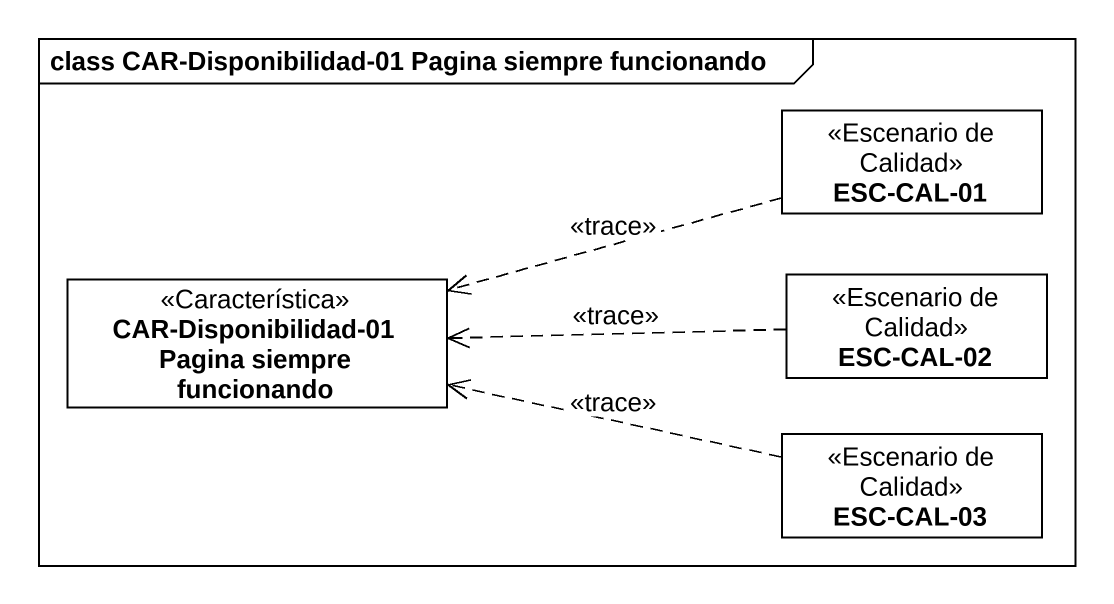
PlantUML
@startuml
mainframe class CAR-Disponibilidad-01 Pagina siempre funcionando
hide circle
hide empty members
class "ESC-CAL-01" as ESC_CAL_01 <<Escenario de Calidad>>
class "ESC-CAL-02" as ESC_CAL_02 <<Escenario de Calidad>>
class "CAR-Disponibilidad-01 Pagina siempre funcionando" as CAR_Disponibilidad_01 <<Característica>>
class "ESC-CAL-03" as ESC_CAL_03 <<Escenario de Calidad>>
ESC_CAL_01 .left.> CAR_Disponibilidad_01 : <<trace>>
ESC_CAL_02 .left.> CAR_Disponibilidad_01 : <<trace>>
ESC_CAL_03 .left.> CAR_Disponibilidad_01 : <<trace>>
@enduml
